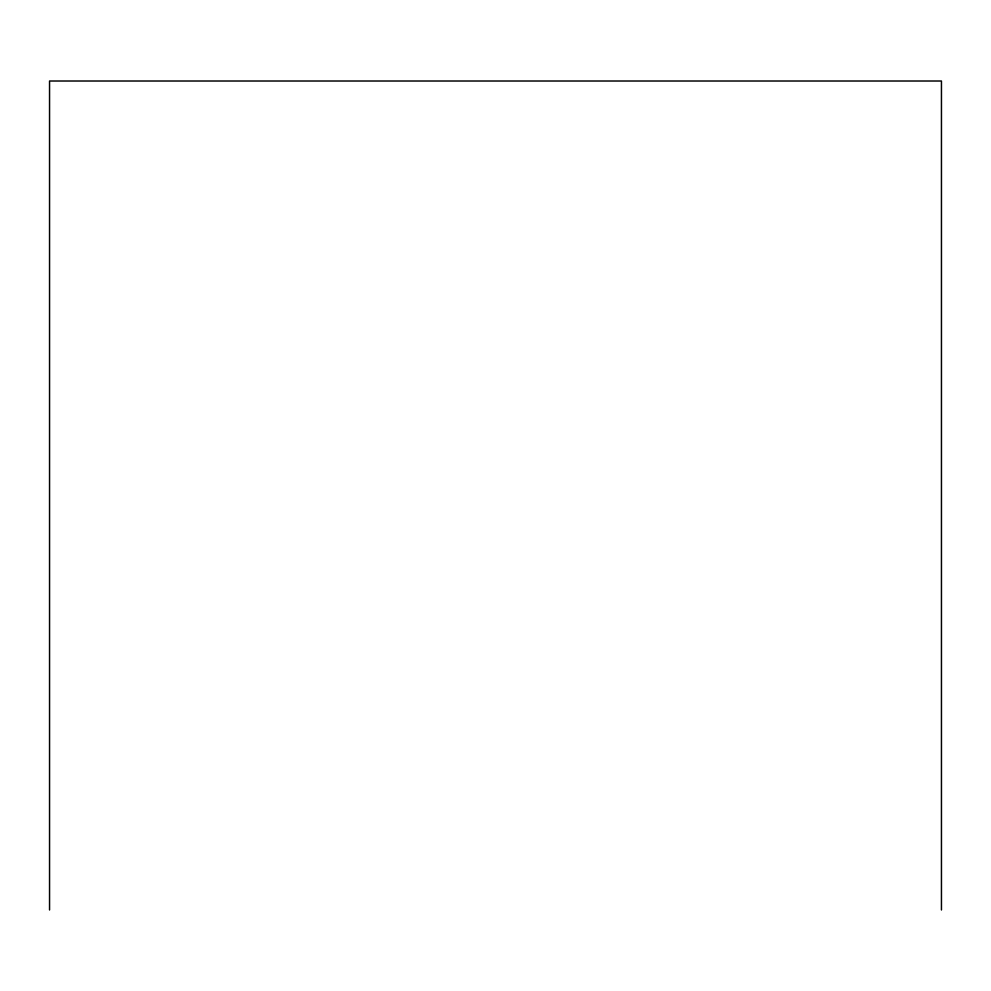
<?xml version="1.0" encoding="UTF-8"?>
<svg xmlns="http://www.w3.org/2000/svg" width="991" height="991" viewBox="0 0 991 991"><rect width="100%" height="100%" fill="white"/><g stroke="black" fill="none" stroke-linecap="round" stroke-linejoin="round"><path stroke-width="1.49" d="M941.45 909.986L941.45 81.014L49.55 81.014L49.55 909.986"/></g></svg>
